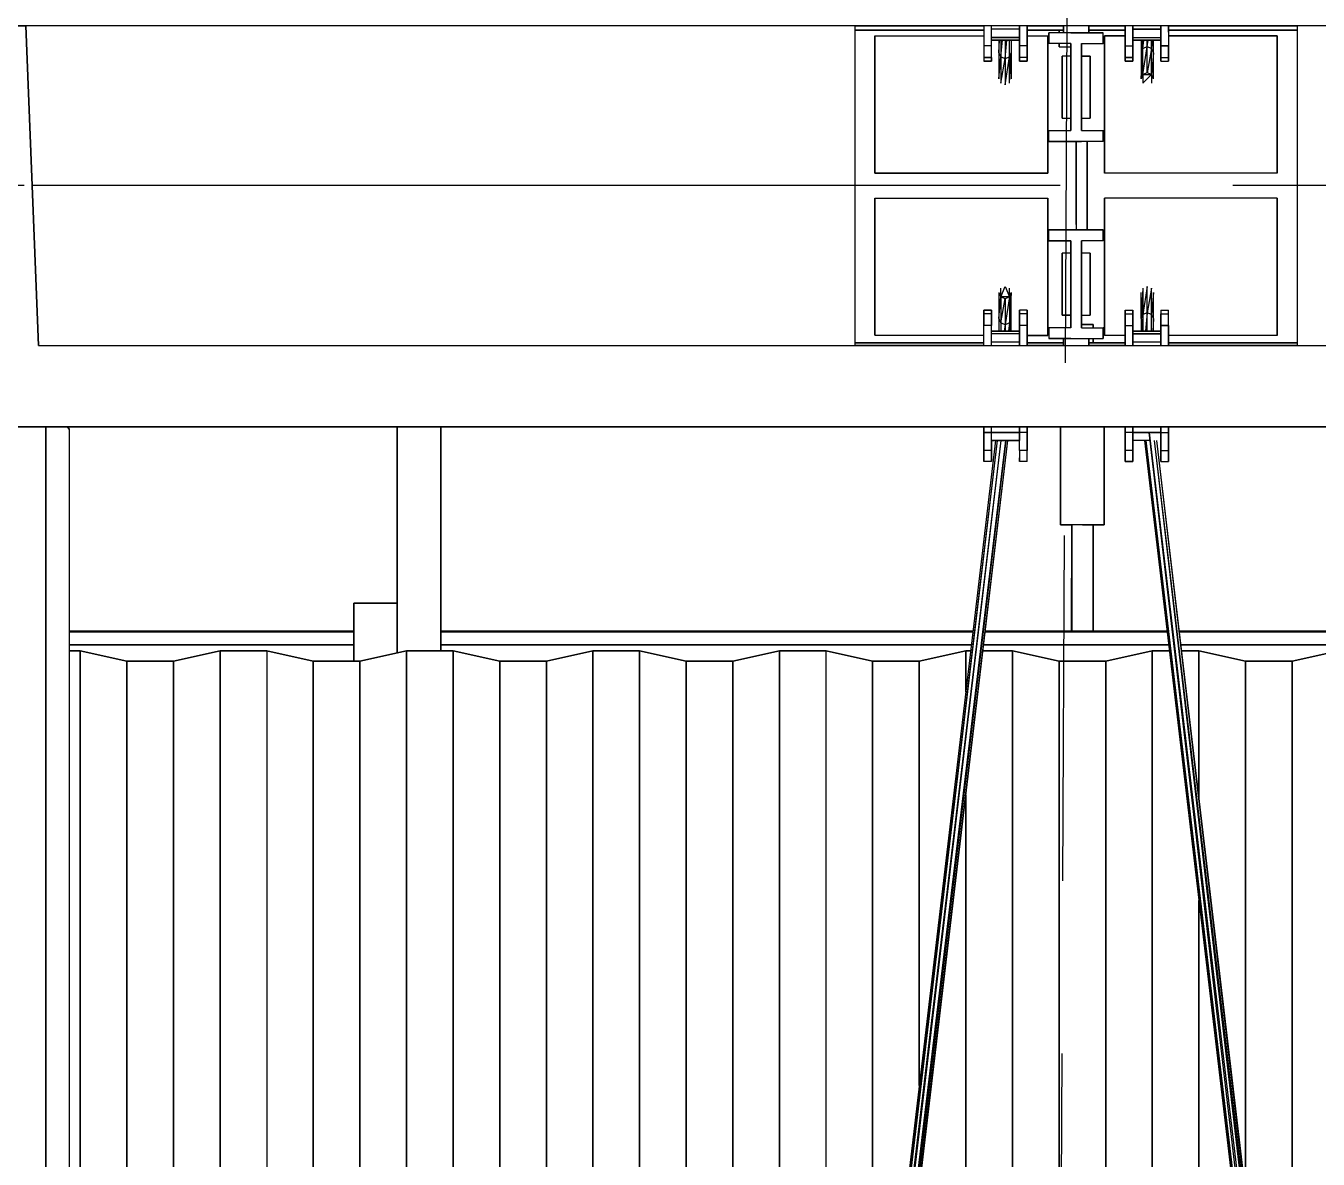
# Model space of a CAD drawing. Header units: millimetres. Extents: x -4997 to -4876, y -8737 to -8661.
# Drawn here: x -4950.069 to -4947.693, y -8702.814 to -8700.73 of the extents above; entities that cross this region are included whole.
import ezdxf

# ---------------------------------------------------------------- set-up
doc = ezdxf.new("R2010")
doc.units = ezdxf.units.MM
doc.header["$LTSCALE"] = 0.1
doc.linetypes.add('HIDDEN', pattern=[9.525, 6.35, -3.175])
for name, color, linetype in [('cobertura nova', 4, 'Continuous'), ('hachuras cobertura', 251, 'Continuous'), ('imagem', 7, 'Continuous'), ('layout cobertura', 251, 'Continuous')]:
    doc.layers.add(name, color=color, linetype=linetype)
picture_1 = doc.add_image_def('image1.jpg', size_in_pixel=(1920, 1080))

msp = doc.modelspace()

# ---------------------------------------------------------------- linework, layer by layer
at = {"layer": 'cobertura nova'}
for p, q in [((-4950.0692, -8700.7299), (-4950.1492, -8700.7299)), ((-4950.1492, -8700.7299), (-4950.0692, -8700.7299)), ((-4950.0462, -8701.3178), (-4950.0692, -8700.7299)), ((-4950.0692, -8700.7299), (-4950.0462, -8701.3178)), ((-4946.2292, -8700.73), (-4950.0692, -8700.7299)), ((-4948.5448, -8700.73), (-4948.3077, -8700.73)), ((-4948.3077, -8700.73), (-4948.5448, -8700.73)), ((-4948.5448, -8700.73), (-4948.5448, -8701.0239)), ((-4948.3077, -8700.73), (-4948.3077, -8700.7668)), ((-4948.2932, -8700.7359), (-4948.2932, -8700.73)), ((-4948.2932, -8700.7668), (-4948.2932, -8700.73)), ((-4948.2421, -8700.7359), (-4948.2932, -8700.7359)), ((-4948.2421, -8700.73), (-4948.2421, -8700.7668)), ((-4948.2421, -8700.7668), (-4948.2421, -8700.73)), ((-4948.2421, -8700.7359), (-4948.2421, -8700.7513)), ((-4948.2277, -8700.73), (-4948.2277, -8700.7416)), ((-4948.2277, -8700.73), (-4948.2277, -8700.7668)), ((-4948.2277, -8700.7668), (-4948.2277, -8700.73)), ((-4948.2277, -8700.73), (-4948.1612, -8700.73)), ((-4948.1892, -8700.73), (-4948.2277, -8700.73)), ((-4948.1892, -8700.73), (-4948.1612, -8700.73)), ((-4948.1612, -8700.73), (-4948.1892, -8700.73)), ((-4948.1612, -8700.7425), (-4948.1612, -8700.73)), ((-4948.1612, -8700.7425), (-4948.1612, -8700.73)), ((-4948.1612, -8700.73), (-4948.1612, -8700.7425)), ((-4948.1142, -8700.73), (-4948.0477, -8700.73)), ((-4948.1142, -8700.73), (-4948.1142, -8700.7425)), ((-4948.1142, -8700.7425), (-4948.1142, -8700.73)), ((-4948.0477, -8700.7668), (-4948.0477, -8700.73)), ((-4948.0477, -8700.73), (-4948.0477, -8700.7668)), ((-4948.0332, -8700.73), (-4948.0332, -8700.7668)), ((-4948.0332, -8700.7668), (-4948.0332, -8700.73)), ((-4948.0332, -8700.7359), (-4947.9821, -8700.7359)), ((-4947.9821, -8700.7359), (-4948.0332, -8700.7359)), ((-4947.9821, -8700.7668), (-4947.9821, -8700.73)), ((-4947.9821, -8700.73), (-4947.9821, -8700.7668)), ((-4947.9677, -8700.7416), (-4947.9677, -8700.73)), ((-4947.9677, -8700.73), (-4947.9677, -8700.7668)), ((-4947.9677, -8700.73), (-4947.9677, -8700.7416)), ((-4947.9677, -8700.73), (-4947.7305, -8700.73)), ((-4947.7305, -8701.0239), (-4947.7305, -8700.73)), ((-4948.5448, -8700.7381), (-4948.3077, -8700.7381)), ((-4948.3077, -8700.7381), (-4948.5448, -8700.7381)), ((-4948.5076, -8701.0011), (-4948.5076, -8700.7486)), ((-4948.5076, -8700.7486), (-4948.3077, -8700.7486)), ((-4948.5076, -8700.7486), (-4948.3077, -8700.7486)), ((-4948.5076, -8701.0011), (-4948.5076, -8700.7486)), ((-4948.5076, -8700.7486), (-4948.5076, -8701.0011)), ((-4948.2421, -8700.7513), (-4948.2932, -8700.7513)), ((-4948.2932, -8700.7513), (-4948.2421, -8700.7513)), ((-4948.2932, -8700.7562), (-4948.2421, -8700.7562)), ((-4948.2421, -8700.7562), (-4948.2932, -8700.7562)), ((-4948.2797, -8700.7562), (-4948.2797, -8700.7793)), ((-4948.2797, -8700.7793), (-4948.2785, -8700.7562)), ((-4948.2764, -8700.7562), (-4948.2764, -8700.7868)), ((-4948.2764, -8700.7868), (-4948.2729, -8700.7562)), ((-4948.2684, -8700.7562), (-4948.2684, -8700.7899)), ((-4948.2684, -8700.7899), (-4948.2649, -8700.7562)), ((-4948.2605, -8700.7868), (-4948.2605, -8700.7562)), ((-4948.2572, -8700.7562), (-4948.2572, -8700.7793)), ((-4948.2421, -8700.7513), (-4948.2421, -8700.7562)), ((-4948.2277, -8700.7381), (-4948.1612, -8700.7381)), ((-4948.1612, -8700.7381), (-4948.2277, -8700.7381)), ((-4948.2277, -8700.7486), (-4948.1896, -8700.7486)), ((-4948.2277, -8700.7486), (-4948.1896, -8700.7486)), ((-4948.1896, -8700.7486), (-4948.1896, -8701.0011)), ((-4948.1896, -8700.7486), (-4948.1896, -8701.0011)), ((-4948.1896, -8701.0011), (-4948.1896, -8700.7486)), ((-4948.1877, -8700.7425), (-4948.1877, -8700.7625)), ((-4948.1477, -8700.7425), (-4948.1877, -8700.7425)), ((-4948.1877, -8700.7625), (-4948.1877, -8700.7425)), ((-4948.1689, -8700.7381), (-4948.1689, -8700.7425)), ((-4948.1689, -8700.7425), (-4948.1689, -8700.7381)), ((-4948.1689, -8700.7381), (-4948.1689, -8700.7425)), ((-4948.1277, -8700.7425), (-4948.1477, -8700.7425)), ((-4948.1477, -8700.7425), (-4948.1277, -8700.7425)), ((-4948.1142, -8700.7425), (-4948.1477, -8700.7425)), ((-4948.1294, -8700.7425), (-4948.1294, -8700.7425)), ((-4948.1294, -8700.7425), (-4948.1294, -8700.7425)), ((-4948.0877, -8700.7425), (-4948.1277, -8700.7425)), ((-4948.0877, -8700.7425), (-4948.1277, -8700.7425)), ((-4948.1277, -8700.7425), (-4948.0877, -8700.7425)), ((-4948.1142, -8700.7381), (-4948.0477, -8700.7381)), ((-4948.0477, -8700.7381), (-4948.1142, -8700.7381)), ((-4948.1142, -8700.7425), (-4948.0877, -8700.7425)), ((-4948.0877, -8700.7625), (-4948.0877, -8700.7425)), ((-4948.0877, -8700.7625), (-4948.0877, -8700.7425)), ((-4948.0858, -8700.7486), (-4948.0477, -8700.7486)), ((-4948.0477, -8700.7486), (-4948.0858, -8700.7486)), ((-4948.0858, -8701.0011), (-4948.0858, -8700.7486)), ((-4948.0858, -8701.0011), (-4948.0858, -8700.7486)), ((-4948.0858, -8700.7486), (-4948.0858, -8701.0011)), ((-4948.0332, -8700.7513), (-4947.9821, -8700.7513)), ((-4948.0332, -8700.7562), (-4948.0332, -8700.7513)), ((-4948.0332, -8700.7562), (-4948.0332, -8700.7749)), ((-4947.9821, -8700.7562), (-4948.0332, -8700.7562)), ((-4948.0332, -8700.7562), (-4947.9821, -8700.7562)), ((-4948.0182, -8700.7562), (-4948.0182, -8700.7793)), ((-4948.0172, -8700.7562), (-4948.0182, -8700.7793)), ((-4948.0149, -8700.7719), (-4948.0133, -8700.7562)), ((-4948.0149, -8700.7719), (-4948.0149, -8700.7562)), ((-4948.0069, -8700.7688), (-4948.0055, -8700.7562)), ((-4948.0069, -8700.7688), (-4948.0069, -8700.7562)), ((-4947.999, -8700.7719), (-4947.999, -8700.7562)), ((-4947.9982, -8700.7562), (-4947.999, -8700.7719)), ((-4947.9957, -8700.7793), (-4947.9957, -8700.7562)), ((-4947.9677, -8700.7381), (-4947.7305, -8700.7381)), ((-4947.7305, -8700.7381), (-4947.9677, -8700.7381)), ((-4947.9677, -8700.7416), (-4947.9677, -8700.7749)), ((-4947.9677, -8700.7486), (-4947.7678, -8700.7486)), ((-4947.7678, -8700.7486), (-4947.9677, -8700.7486)), ((-4947.7678, -8700.7486), (-4947.7678, -8701.0011)), ((-4947.7678, -8701.0011), (-4947.7678, -8700.7486)), ((-4947.7678, -8700.7486), (-4947.7678, -8701.0011)), ((-4948.3077, -8700.7668), (-4948.3077, -8700.7882)), ((-4948.2932, -8700.7668), (-4948.3077, -8700.7668)), ((-4948.2932, -8700.7882), (-4948.2932, -8700.7668)), ((-4948.2797, -8700.7793), (-4948.2764, -8700.7868)), ((-4948.2797, -8700.7793), (-4948.2796, -8700.8275)), ((-4948.2605, -8700.7868), (-4948.2572, -8700.7793)), ((-4948.2604, -8700.8352), (-4948.2572, -8700.7793)), ((-4948.2572, -8700.7793), (-4948.2572, -8700.8275)), ((-4948.2421, -8700.7668), (-4948.2421, -8700.7882)), ((-4948.2277, -8700.7668), (-4948.2421, -8700.7668)), ((-4948.2421, -8700.7882), (-4948.2421, -8700.7668)), ((-4948.2277, -8700.7668), (-4948.2277, -8700.7882)), ((-4948.2277, -8700.7882), (-4948.2277, -8700.7668)), ((-4948.1896, -8700.762), (-4948.1877, -8700.762)), ((-4948.1896, -8700.762), (-4948.1877, -8700.762)), ((-4948.1477, -8700.7625), (-4948.1877, -8700.7625)), ((-4948.1689, -8700.7625), (-4948.1689, -8700.7683)), ((-4948.1689, -8700.7683), (-4948.1689, -8700.7625)), ((-4948.1689, -8700.7625), (-4948.1689, -8700.7683)), ((-4948.1689, -8700.7683), (-4948.1477, -8700.7683)), ((-4948.1689, -8700.7683), (-4948.1477, -8700.7683)), ((-4948.1477, -8700.9225), (-4948.1477, -8700.7625)), ((-4948.1477, -8700.7625), (-4948.1477, -8700.9225)), ((-4948.1277, -8700.7625), (-4948.0877, -8700.7625)), ((-4948.1277, -8700.7625), (-4948.0877, -8700.7625)), ((-4948.1277, -8700.7625), (-4948.1277, -8700.9225)), ((-4948.1277, -8700.9225), (-4948.1277, -8700.7625)), ((-4948.0877, -8700.762), (-4948.0858, -8700.762)), ((-4948.0877, -8700.762), (-4948.0858, -8700.762)), ((-4948.0477, -8700.7668), (-4948.0332, -8700.7668)), ((-4948.0477, -8700.7882), (-4948.0477, -8700.7668)), ((-4948.0477, -8700.7668), (-4948.0477, -8700.7882)), ((-4948.0332, -8700.7668), (-4948.0332, -8700.7882)), ((-4948.0332, -8700.7882), (-4948.0332, -8700.7668)), ((-4948.0332, -8700.7749), (-4948.0332, -8700.795)), ((-4948.0149, -8700.7719), (-4948.0182, -8700.7793)), ((-4948.0182, -8700.8275), (-4948.0149, -8700.7719)), ((-4948.0182, -8700.7793), (-4948.0182, -8700.8275)), ((-4948.0149, -8700.8197), (-4948.0069, -8700.7688)), ((-4948.0069, -8700.7688), (-4948.0149, -8700.7719)), ((-4948.0149, -8700.8197), (-4948.0149, -8700.7719)), ((-4947.999, -8700.7719), (-4948.0069, -8700.7688)), ((-4948.0069, -8700.8165), (-4948.0069, -8700.7688)), ((-4947.999, -8700.7719), (-4948.0069, -8700.8165)), ((-4947.9957, -8700.7793), (-4947.999, -8700.7719)), ((-4947.999, -8700.8197), (-4947.999, -8700.7719)), ((-4947.9957, -8700.7793), (-4947.999, -8700.8197)), ((-4947.9957, -8700.8275), (-4947.9957, -8700.7793)), ((-4947.9821, -8700.7668), (-4947.9821, -8700.7668)), ((-4947.9821, -8700.7668), (-4947.9677, -8700.7668)), ((-4947.9821, -8700.7882), (-4947.9821, -8700.7668)), ((-4947.9677, -8700.7668), (-4947.9821, -8700.7668)), ((-4947.9821, -8700.7668), (-4947.9821, -8700.7882)), ((-4947.9821, -8700.7668), (-4947.9821, -8700.7668)), ((-4947.9677, -8700.7668), (-4947.9677, -8700.7882)), ((-4947.9677, -8700.7882), (-4947.9677, -8700.7668)), ((-4947.9677, -8700.7749), (-4947.9677, -8700.795)), ((-4948.3077, -8700.7882), (-4948.3077, -8700.795)), ((-4948.2932, -8700.7882), (-4948.3077, -8700.7882)), ((-4948.3077, -8700.7882), (-4948.2932, -8700.7882)), ((-4948.2932, -8700.795), (-4948.3077, -8700.795)), ((-4948.3077, -8700.795), (-4948.2932, -8700.795)), ((-4948.2932, -8700.795), (-4948.2932, -8700.7882)), ((-4948.2932, -8700.7882), (-4948.2932, -8700.7882)), ((-4948.2932, -8700.7882), (-4948.2932, -8700.795)), ((-4948.2932, -8700.7882), (-4948.2932, -8700.7882)), ((-4948.2796, -8700.8275), (-4948.2764, -8700.7868)), ((-4948.2764, -8700.7868), (-4948.2684, -8700.7899)), ((-4948.2764, -8700.7868), (-4948.2764, -8700.8352)), ((-4948.2764, -8700.8352), (-4948.2684, -8700.7899)), ((-4948.2684, -8700.7899), (-4948.2605, -8700.7868)), ((-4948.2684, -8700.8385), (-4948.2605, -8700.7868)), ((-4948.2684, -8700.7899), (-4948.2684, -8700.8385)), ((-4948.2604, -8700.8352), (-4948.2605, -8700.7868)), ((-4948.2421, -8700.7882), (-4948.2421, -8700.795)), ((-4948.2277, -8700.7882), (-4948.2421, -8700.7882)), ((-4948.2421, -8700.795), (-4948.2421, -8700.7882)), ((-4948.2277, -8700.795), (-4948.2421, -8700.795)), ((-4948.2421, -8700.795), (-4948.2421, -8700.795)), ((-4948.2421, -8700.795), (-4948.2277, -8700.795)), ((-4948.2277, -8700.7882), (-4948.2277, -8700.795)), ((-4948.2277, -8700.795), (-4948.2277, -8700.7882)), ((-4948.2277, -8700.795), (-4948.2277, -8700.795)), ((-4948.1477, -8700.7856), (-4948.1635, -8700.7856)), ((-4948.1635, -8700.8995), (-4948.1635, -8700.7856)), ((-4948.1635, -8700.8995), (-4948.1635, -8700.7856)), ((-4948.1635, -8700.7856), (-4948.1635, -8700.8995)), ((-4948.1277, -8700.7856), (-4948.1118, -8700.7856)), ((-4948.1118, -8700.7856), (-4948.1277, -8700.7856)), ((-4948.1277, -8700.7856), (-4948.1118, -8700.7856)), ((-4948.1118, -8700.7856), (-4948.1277, -8700.7856)), ((-4948.1118, -8700.7856), (-4948.1118, -8700.8995)), ((-4948.1118, -8700.7856), (-4948.1118, -8700.8995)), ((-4948.1118, -8700.8995), (-4948.1118, -8700.7856)), ((-4948.0332, -8700.7882), (-4948.0477, -8700.7882)), ((-4948.0477, -8700.7882), (-4948.0477, -8700.795)), ((-4948.0477, -8700.7882), (-4948.0332, -8700.7882)), ((-4948.0477, -8700.795), (-4948.0477, -8700.7882)), ((-4948.0477, -8700.795), (-4948.0332, -8700.795)), ((-4948.0477, -8700.795), (-4948.0477, -8700.795)), ((-4948.0332, -8700.795), (-4948.0477, -8700.795)), ((-4948.0332, -8700.795), (-4948.0332, -8700.7882)), ((-4948.0332, -8700.7882), (-4948.0332, -8700.795)), ((-4947.9821, -8700.7882), (-4947.9677, -8700.7882)), ((-4947.9821, -8700.795), (-4947.9821, -8700.7882)), ((-4947.9821, -8700.7882), (-4947.9821, -8700.795)), ((-4947.9821, -8700.795), (-4947.9677, -8700.795)), ((-4947.9677, -8700.7882), (-4947.9677, -8700.795)), ((-4947.9677, -8700.795), (-4947.9677, -8700.7882)), ((-4948.0149, -8700.8197), (-4948.0182, -8700.8275)), ((-4948.0069, -8700.8165), (-4948.0149, -8700.8197)), ((-4948.0149, -8700.8197), (-4947.999, -8700.8197)), ((-4948.0149, -8700.8197), (-4948.0149, -8700.8352)), ((-4948.0149, -8700.8352), (-4947.999, -8700.8197)), ((-4947.999, -8700.8197), (-4948.0069, -8700.8165)), ((-4947.9957, -8700.8275), (-4947.999, -8700.8197)), ((-4947.999, -8700.8197), (-4947.999, -8700.8352)), ((-4948.1635, -8700.8995), (-4948.1477, -8700.8995)), ((-4948.1277, -8700.8995), (-4948.1118, -8700.8995)), ((-4948.1877, -8700.923), (-4948.1896, -8700.923)), ((-4948.1896, -8700.923), (-4948.1877, -8700.923)), ((-4948.1877, -8700.9425), (-4948.1877, -8700.9225)), ((-4948.1877, -8700.9225), (-4948.1477, -8700.9225)), ((-4948.1277, -8700.9225), (-4948.0877, -8700.9225)), ((-4948.0877, -8700.9425), (-4948.0877, -8700.9225)), ((-4948.0877, -8700.9225), (-4948.0877, -8700.9425)), ((-4948.0858, -8700.923), (-4948.0877, -8700.923)), ((-4948.0877, -8700.923), (-4948.0858, -8700.923)), ((-4948.1877, -8700.9425), (-4948.1477, -8700.9425)), ((-4948.1477, -8700.9425), (-4948.1877, -8700.9425)), ((-4948.1477, -8700.9425), (-4948.1877, -8700.9425)), ((-4948.1877, -8700.9425), (-4948.1477, -8700.9425)), ((-4948.1277, -8700.9425), (-4948.1477, -8700.9425)), ((-4948.1377, -8700.9425), (-4948.1477, -8700.9425)), ((-4948.1477, -8700.9425), (-4948.1277, -8700.9425)), ((-4948.1377, -8700.9425), (-4948.1377, -8700.9525)), ((-4948.1377, -8700.9425), (-4948.1377, -8700.9525)), ((-4948.1377, -8700.9525), (-4948.1377, -8700.9425)), ((-4948.1377, -8700.9425), (-4948.1377, -8701.0952)), ((-4948.1377, -8700.9525), (-4948.1377, -8700.9425)), ((-4948.1377, -8700.9425), (-4948.1377, -8701.0952)), ((-4948.1377, -8700.9525), (-4948.1377, -8700.9425)), ((-4948.1377, -8700.9425), (-4948.1377, -8701.0952)), ((-4948.1377, -8700.9525), (-4948.1377, -8700.9425)), ((-4948.1377, -8700.9425), (-4948.1377, -8700.9525)), ((-4948.1377, -8700.9525), (-4948.1377, -8700.9425)), ((-4948.1377, -8700.9425), (-4948.1377, -8700.9525)), ((-4948.1377, -8700.9525), (-4948.1377, -8700.9425)), ((-4948.1377, -8700.9425), (-4948.1377, -8700.9525)), ((-4948.1377, -8700.9525), (-4948.1377, -8700.9425)), ((-4948.1377, -8700.9425), (-4948.1377, -8700.9525)), ((-4948.1377, -8700.9525), (-4948.1377, -8700.9425)), ((-4948.1377, -8700.9425), (-4948.1377, -8700.9525)), ((-4948.1377, -8700.9525), (-4948.1377, -8700.9425)), ((-4948.1377, -8700.9425), (-4948.1377, -8700.9525)), ((-4948.1377, -8700.9525), (-4948.1377, -8700.9425)), ((-4948.1377, -8700.9425), (-4948.1377, -8700.9525)), ((-4948.1377, -8700.9525), (-4948.1377, -8700.9425)), ((-4948.1377, -8700.9425), (-4948.1377, -8700.9525)), ((-4948.0877, -8700.9425), (-4948.1277, -8700.9425)), ((-4948.1177, -8700.9425), (-4948.1177, -8700.9525)), ((-4948.1177, -8700.9525), (-4948.1177, -8700.9425)), ((-4948.1377, -8701.0952), (-4948.1377, -8700.9525)), ((-4948.1177, -8700.9525), (-4948.1177, -8701.0952)), ((-4948.1177, -8701.0952), (-4948.1177, -8700.9525)), ((-4948.1896, -8701.0011), (-4948.5076, -8701.0011)), ((-4948.5076, -8701.0011), (-4948.1896, -8701.0011)), ((-4947.7678, -8701.0011), (-4948.0858, -8701.0011)), ((-4947.7678, -8701.0011), (-4948.0858, -8701.0011)), ((-4948.5448, -8701.0239), (-4950.0577, -8701.0239)), ((-4948.5448, -8701.0239), (-4948.5448, -8701.3178)), ((-4946.2177, -8701.0239), (-4947.7305, -8701.0239)), ((-4947.7305, -8701.3178), (-4947.7305, -8701.0239)), ((-4948.5076, -8701.2991), (-4948.5076, -8701.0467)), ((-4948.5076, -8701.0467), (-4948.5076, -8701.2991)), ((-4948.5076, -8701.2991), (-4948.5076, -8701.0467)), ((-4948.5076, -8701.0467), (-4948.1896, -8701.0467)), ((-4948.5076, -8701.0467), (-4948.1896, -8701.0467)), ((-4948.1896, -8701.0467), (-4948.1896, -8701.2992)), ((-4948.1896, -8701.0467), (-4948.1896, -8701.2992)), ((-4948.1896, -8701.2992), (-4948.1896, -8701.0467)), ((-4948.1896, -8701.2992), (-4948.1896, -8701.0467)), ((-4947.7678, -8701.0467), (-4948.0858, -8701.0467)), ((-4948.0858, -8701.2992), (-4948.0858, -8701.0467)), ((-4948.0858, -8701.2992), (-4948.0858, -8701.0467)), ((-4948.0858, -8701.0467), (-4948.0858, -8701.2992)), ((-4947.7678, -8701.0467), (-4947.7678, -8701.2992)), ((-4947.7678, -8701.0467), (-4947.7678, -8701.2992)), ((-4947.7678, -8701.2992), (-4947.7678, -8701.0467)), ((-4947.7678, -8701.2992), (-4947.7678, -8701.0467)), ((-4948.1477, -8701.1052), (-4948.1877, -8701.1052)), ((-4948.1877, -8701.1252), (-4948.1877, -8701.1052)), ((-4948.1877, -8701.1052), (-4948.1477, -8701.1052)), ((-4948.1377, -8701.1052), (-4948.1477, -8701.1052)), ((-4948.1477, -8701.1052), (-4948.1277, -8701.1052)), ((-4948.1277, -8701.1052), (-4948.1477, -8701.1052)), ((-4948.1377, -8701.0952), (-4948.1377, -8701.1052)), ((-4948.1277, -8701.1052), (-4948.0877, -8701.1052)), ((-4948.0877, -8701.1052), (-4948.1277, -8701.1052)), ((-4948.1177, -8701.0952), (-4948.1177, -8701.1052)), ((-4948.1177, -8701.0952), (-4948.1177, -8701.1052)), ((-4948.1177, -8701.1052), (-4948.1177, -8701.0952)), ((-4948.1177, -8701.0952), (-4948.1177, -8701.1052)), ((-4948.1177, -8701.1052), (-4948.1177, -8701.0952)), ((-4948.1177, -8701.0952), (-4948.1177, -8701.1052)), ((-4948.1177, -8701.1052), (-4948.1177, -8701.0952)), ((-4948.1177, -8701.0952), (-4948.1177, -8701.1052)), ((-4948.1177, -8701.1052), (-4948.1177, -8701.0952)), ((-4948.1177, -8701.0952), (-4948.1177, -8701.1052)), ((-4948.1177, -8701.1052), (-4948.1177, -8701.0952)), ((-4948.1177, -8701.0952), (-4948.1177, -8701.1052)), ((-4948.1177, -8701.1052), (-4948.1177, -8701.0952)), ((-4948.1177, -8701.0952), (-4948.1177, -8701.1052)), ((-4948.1177, -8701.1052), (-4948.1177, -8701.0952)), ((-4948.1177, -8701.0952), (-4948.1177, -8701.1052)), ((-4948.1177, -8701.1052), (-4948.1177, -8701.0952)), ((-4948.1177, -8701.0952), (-4948.1177, -8701.1052)), ((-4948.1177, -8701.1052), (-4948.1177, -8701.0952)), ((-4948.1177, -8701.0952), (-4948.1177, -8701.1052)), ((-4948.1177, -8701.1052), (-4948.1177, -8701.0952)), ((-4948.1177, -8701.0952), (-4948.1177, -8701.1052)), ((-4948.1177, -8701.1052), (-4948.1177, -8701.0952)), ((-4948.1177, -8701.0952), (-4948.1177, -8701.1052)), ((-4948.1177, -8701.1052), (-4948.1177, -8701.0952)), ((-4948.0877, -8701.1252), (-4948.0877, -8701.1052)), ((-4948.0877, -8701.1052), (-4948.0877, -8701.1252)), ((-4948.1877, -8701.1247), (-4948.1896, -8701.1247)), ((-4948.1877, -8701.1252), (-4948.1477, -8701.1252)), ((-4948.1477, -8701.1252), (-4948.1877, -8701.1252)), ((-4948.1477, -8701.2852), (-4948.1477, -8701.1252)), ((-4948.1477, -8701.1252), (-4948.1477, -8701.2852)), ((-4948.0877, -8701.1252), (-4948.1277, -8701.1252)), ((-4948.1277, -8701.1252), (-4948.1277, -8701.2852)), ((-4948.1277, -8701.2852), (-4948.1277, -8701.1252)), ((-4948.0858, -8701.1247), (-4948.0877, -8701.1247)), ((-4948.1635, -8701.2622), (-4948.1635, -8701.1483)), ((-4948.1477, -8701.1483), (-4948.1635, -8701.1483)), ((-4948.1635, -8701.2622), (-4948.1635, -8701.1483)), ((-4948.1635, -8701.1483), (-4948.1635, -8701.2622)), ((-4948.1118, -8701.1483), (-4948.1277, -8701.1483)), ((-4948.1118, -8701.1483), (-4948.1118, -8701.2622)), ((-4948.1118, -8701.1483), (-4948.1118, -8701.2622)), ((-4948.1118, -8701.2622), (-4948.1118, -8701.1483)), ((-4948.2764, -8701.2281), (-4948.2684, -8701.2093)), ((-4948.2684, -8701.2093), (-4948.2605, -8701.2281)), ((-4948.0069, -8701.2093), (-4948.0149, -8701.261)), ((-4948.0069, -8701.2579), (-4948.0069, -8701.2093)), ((-4948.2796, -8701.2203), (-4948.2797, -8701.2685)), ((-4948.2797, -8701.2685), (-4948.2764, -8701.2281)), ((-4948.2796, -8701.2203), (-4948.2764, -8701.2281)), ((-4948.2764, -8701.2281), (-4948.2764, -8701.2125)), ((-4948.2764, -8701.2281), (-4948.2764, -8701.2759)), ((-4948.2764, -8701.2281), (-4948.2684, -8701.2313)), ((-4948.2605, -8701.2281), (-4948.2764, -8701.2281)), ((-4948.2764, -8701.2759), (-4948.2684, -8701.2313)), ((-4948.2684, -8701.2313), (-4948.2605, -8701.2281)), ((-4948.2605, -8701.2281), (-4948.2684, -8701.279)), ((-4948.2684, -8701.2313), (-4948.2684, -8701.279)), ((-4948.2605, -8701.2281), (-4948.2605, -8701.2125)), ((-4948.2605, -8701.2281), (-4948.2572, -8701.2203)), ((-4948.2572, -8701.2203), (-4948.2605, -8701.2759)), ((-4948.2605, -8701.2281), (-4948.2605, -8701.2759)), ((-4948.2572, -8701.2685), (-4948.2572, -8701.2203)), ((-4948.0149, -8701.2125), (-4948.0182, -8701.2685)), ((-4948.0182, -8701.2685), (-4948.0182, -8701.2203)), ((-4948.0149, -8701.2125), (-4948.0149, -8701.261)), ((-4947.999, -8701.2125), (-4948.0069, -8701.2579)), ((-4947.999, -8701.261), (-4947.999, -8701.2125)), ((-4947.9957, -8701.2203), (-4947.999, -8701.261)), ((-4947.9957, -8701.2685), (-4947.9957, -8701.2203)), ((-4948.3077, -8701.2596), (-4948.3077, -8701.2528)), ((-4948.3077, -8701.2528), (-4948.2932, -8701.2528)), ((-4948.3077, -8701.2729), (-4948.3077, -8701.2528)), ((-4948.3077, -8701.2528), (-4948.3077, -8701.2596)), ((-4948.2932, -8701.2528), (-4948.3077, -8701.2528)), ((-4948.2932, -8701.2596), (-4948.3077, -8701.2596)), ((-4948.3077, -8701.281), (-4948.3077, -8701.2596)), ((-4948.3077, -8701.2596), (-4948.3077, -8701.281)), ((-4948.2932, -8701.2528), (-4948.2932, -8701.2596)), ((-4948.2932, -8701.2596), (-4948.2932, -8701.2528)), ((-4948.2932, -8701.2596), (-4948.2932, -8701.281)), ((-4948.2932, -8701.281), (-4948.2932, -8701.2596)), ((-4948.2932, -8701.2729), (-4948.2932, -8701.2596)), ((-4948.2277, -8701.2528), (-4948.2421, -8701.2528)), ((-4948.2421, -8701.2596), (-4948.2421, -8701.2528)), ((-4948.2421, -8701.2729), (-4948.2421, -8701.2528)), ((-4948.2421, -8701.2528), (-4948.2421, -8701.2596)), ((-4948.2277, -8701.2596), (-4948.2421, -8701.2596)), ((-4948.2421, -8701.281), (-4948.2421, -8701.2596)), ((-4948.2421, -8701.2596), (-4948.2421, -8701.281)), ((-4948.2277, -8701.2729), (-4948.2277, -8701.2528)), ((-4948.2277, -8701.2528), (-4948.2277, -8701.2596)), ((-4948.2277, -8701.2596), (-4948.2277, -8701.2528)), ((-4948.2277, -8701.2596), (-4948.2277, -8701.281)), ((-4948.2277, -8701.281), (-4948.2277, -8701.2596)), ((-4948.0477, -8701.2528), (-4948.0332, -8701.2528)), ((-4948.0477, -8701.2596), (-4948.0477, -8701.2528)), ((-4948.0477, -8701.2729), (-4948.0477, -8701.2528)), ((-4948.0477, -8701.2528), (-4948.0477, -8701.2596)), ((-4948.0477, -8701.2596), (-4948.0332, -8701.2596)), ((-4948.0477, -8701.281), (-4948.0477, -8701.2596)), ((-4948.0477, -8701.2596), (-4948.0477, -8701.281)), ((-4948.0332, -8701.2596), (-4948.0332, -8701.2528)), ((-4948.0332, -8701.2528), (-4948.0332, -8701.2596)), ((-4948.0332, -8701.281), (-4948.0332, -8701.2596)), ((-4948.0332, -8701.2596), (-4948.0332, -8701.281)), ((-4948.0332, -8701.2729), (-4948.0332, -8701.2596)), ((-4948.0069, -8701.2579), (-4948.0149, -8701.261)), ((-4948.0069, -8701.2579), (-4948.0104, -8701.2916)), ((-4947.999, -8701.261), (-4948.0069, -8701.2579)), ((-4948.0069, -8701.2916), (-4948.0069, -8701.2579)), ((-4947.9821, -8701.2528), (-4947.9677, -8701.2528)), ((-4947.9821, -8701.2528), (-4947.9821, -8701.2596)), ((-4947.9821, -8701.2596), (-4947.9677, -8701.2596)), ((-4947.9821, -8701.281), (-4947.9821, -8701.2596)), ((-4947.9821, -8701.2596), (-4947.9821, -8701.281)), ((-4947.9677, -8701.2596), (-4947.9677, -8701.2528)), ((-4947.9677, -8701.281), (-4947.9677, -8701.2596)), ((-4948.3077, -8701.3062), (-4948.3077, -8701.2729)), ((-4948.2932, -8701.281), (-4948.3077, -8701.281)), ((-4948.3077, -8701.3178), (-4948.3077, -8701.281)), ((-4948.2932, -8701.2729), (-4948.2932, -8701.2729)), ((-4948.2932, -8701.2915), (-4948.2932, -8701.2729)), ((-4948.2932, -8701.2729), (-4948.2932, -8701.2729)), ((-4948.2932, -8701.3178), (-4948.2932, -8701.281)), ((-4948.2797, -8701.2685), (-4948.2764, -8701.2759)), ((-4948.2797, -8701.2685), (-4948.2797, -8701.2915)), ((-4948.2764, -8701.2759), (-4948.2764, -8701.2915)), ((-4948.2764, -8701.2759), (-4948.2684, -8701.279)), ((-4948.2684, -8701.279), (-4948.2698, -8701.2915)), ((-4948.2684, -8701.279), (-4948.2605, -8701.2759)), ((-4948.2684, -8701.279), (-4948.2684, -8701.2915)), ((-4948.2605, -8701.2759), (-4948.2621, -8701.2915)), ((-4948.2605, -8701.2759), (-4948.2572, -8701.2685)), ((-4948.2605, -8701.2759), (-4948.2605, -8701.2915)), ((-4948.2581, -8701.2915), (-4948.2572, -8701.2685)), ((-4948.2572, -8701.2915), (-4948.2572, -8701.2685)), ((-4948.2421, -8701.2915), (-4948.2421, -8701.2729)), ((-4948.2277, -8701.281), (-4948.2421, -8701.281)), ((-4948.2421, -8701.3178), (-4948.2421, -8701.281)), ((-4948.2421, -8701.281), (-4948.2421, -8701.3178)), ((-4948.2277, -8701.281), (-4948.2277, -8701.3178)), ((-4948.2277, -8701.3178), (-4948.2277, -8701.281)), ((-4948.1477, -8701.2622), (-4948.1635, -8701.2622)), ((-4948.1635, -8701.2622), (-4948.1477, -8701.2622)), ((-4948.1477, -8701.2622), (-4948.1635, -8701.2622)), ((-4948.1635, -8701.2622), (-4948.1477, -8701.2622)), ((-4948.1277, -8701.2622), (-4948.1118, -8701.2622)), ((-4948.1064, -8701.2795), (-4948.1277, -8701.2795)), ((-4948.1277, -8701.2795), (-4948.1064, -8701.2795)), ((-4948.1064, -8701.2852), (-4948.1064, -8701.2795)), ((-4948.1064, -8701.2795), (-4948.1064, -8701.2852)), ((-4948.0477, -8701.3062), (-4948.0477, -8701.2729)), ((-4948.0477, -8701.281), (-4948.0332, -8701.281)), ((-4948.0477, -8701.3178), (-4948.0477, -8701.281)), ((-4948.0477, -8701.281), (-4948.0477, -8701.3178)), ((-4948.0332, -8701.2729), (-4948.0332, -8701.2729)), ((-4948.0332, -8701.2916), (-4948.0332, -8701.2729)), ((-4948.0332, -8701.3178), (-4948.0332, -8701.281)), ((-4948.0332, -8701.281), (-4948.0332, -8701.3178)), ((-4948.0149, -8701.261), (-4948.0182, -8701.2685)), ((-4948.0182, -8701.2685), (-4948.0182, -8701.2916)), ((-4948.0149, -8701.261), (-4948.0161, -8701.2916)), ((-4948.0149, -8701.261), (-4948.0149, -8701.2916)), ((-4947.9957, -8701.2685), (-4947.999, -8701.261)), ((-4947.999, -8701.2916), (-4947.999, -8701.261)), ((-4947.9957, -8701.2685), (-4947.9968, -8701.2916)), ((-4947.9957, -8701.2916), (-4947.9957, -8701.2685)), ((-4947.9677, -8701.281), (-4947.9821, -8701.281)), ((-4947.9821, -8701.281), (-4947.9821, -8701.3178)), ((-4947.9821, -8701.281), (-4947.9677, -8701.281)), ((-4947.9821, -8701.3178), (-4947.9821, -8701.281)), ((-4947.9677, -8701.3178), (-4947.9677, -8701.281)), ((-4947.9677, -8701.281), (-4947.9677, -8701.3178)), ((-4948.3077, -8701.2992), (-4948.5076, -8701.2991)), ((-4948.5076, -8701.2991), (-4948.3077, -8701.2992)), ((-4948.3077, -8701.3178), (-4948.3077, -8701.3062)), ((-4948.2932, -8701.2915), (-4948.2421, -8701.2915)), ((-4948.2421, -8701.2915), (-4948.2932, -8701.2915)), ((-4948.2421, -8701.2964), (-4948.2932, -8701.2964)), ((-4948.2421, -8701.2915), (-4948.2421, -8701.2964)), ((-4948.2421, -8701.2964), (-4948.2421, -8701.3119)), ((-4948.1896, -8701.2992), (-4948.2277, -8701.2992)), ((-4948.2277, -8701.2992), (-4948.1896, -8701.2992)), ((-4948.1877, -8701.2857), (-4948.1896, -8701.2857)), ((-4948.1877, -8701.2857), (-4948.1896, -8701.2857)), ((-4948.1477, -8701.2852), (-4948.1877, -8701.2852)), ((-4948.1877, -8701.2852), (-4948.1877, -8701.3052)), ((-4948.1477, -8701.2852), (-4948.1877, -8701.2852)), ((-4948.1477, -8701.3052), (-4948.1877, -8701.3052)), ((-4948.1877, -8701.3052), (-4948.1477, -8701.3052)), ((-4948.1477, -8701.3052), (-4948.1877, -8701.3052)), ((-4948.1612, -8701.3178), (-4948.1612, -8701.3052)), ((-4948.1612, -8701.3052), (-4948.1142, -8701.3052)), ((-4948.1612, -8701.3052), (-4948.1612, -8701.3178)), ((-4948.1477, -8701.3052), (-4948.1277, -8701.3052)), ((-4948.1459, -8701.3052), (-4948.1459, -8701.3052)), ((-4948.1459, -8701.3052), (-4948.1459, -8701.3052)), ((-4948.1277, -8701.2852), (-4948.0877, -8701.2852)), ((-4948.1277, -8701.3052), (-4948.0877, -8701.3052)), ((-4948.1142, -8701.3052), (-4948.1142, -8701.3178)), ((-4948.1142, -8701.3052), (-4948.1142, -8701.3178)), ((-4948.1142, -8701.3178), (-4948.1142, -8701.3052)), ((-4948.1064, -8701.3127), (-4948.1064, -8701.3052)), ((-4948.1064, -8701.3052), (-4948.1064, -8701.3127)), ((-4948.0877, -8701.3052), (-4948.0877, -8701.2852)), ((-4948.0877, -8701.2852), (-4948.0877, -8701.3052)), ((-4948.0858, -8701.2857), (-4948.0877, -8701.2857)), ((-4948.0858, -8701.2857), (-4948.0877, -8701.2857)), ((-4948.0477, -8701.2992), (-4948.0858, -8701.2992)), ((-4948.0477, -8701.2992), (-4948.0858, -8701.2992)), ((-4948.0332, -8701.2916), (-4947.9821, -8701.2916)), ((-4948.0332, -8701.2964), (-4948.0332, -8701.2916)), ((-4947.9821, -8701.2916), (-4948.0332, -8701.2916)), ((-4948.0332, -8701.2916), (-4948.0332, -8701.2916)), ((-4948.0332, -8701.2964), (-4947.9821, -8701.2964)), ((-4948.0332, -8701.3119), (-4948.0332, -8701.2964)), ((-4947.9821, -8701.2964), (-4948.0332, -8701.2964)), ((-4947.7678, -8701.2992), (-4947.9677, -8701.2992)), ((-4947.7678, -8701.2992), (-4947.9677, -8701.2992)), ((-4950.0462, -8701.3178), (-4946.2062, -8701.3178)), ((-4948.5448, -8701.3127), (-4948.3077, -8701.3127)), ((-4948.3077, -8701.3127), (-4948.5448, -8701.3127)), ((-4948.5448, -8701.3178), (-4948.3077, -8701.3178)), ((-4948.3077, -8701.3178), (-4948.5448, -8701.3178)), ((-4948.3077, -8701.3178), (-4948.5448, -8701.3178)), ((-4948.5448, -8701.3178), (-4948.3077, -8701.3178)), ((-4948.3077, -8701.3178), (-4948.5448, -8701.3178)), ((-4948.2421, -8701.3119), (-4948.2932, -8701.3119)), ((-4948.2277, -8701.3127), (-4948.1612, -8701.3127)), ((-4948.1612, -8701.3127), (-4948.2277, -8701.3127)), ((-4948.2277, -8701.3178), (-4948.1612, -8701.3178)), ((-4948.1612, -8701.3178), (-4948.2277, -8701.3178)), ((-4948.1612, -8701.3178), (-4948.2277, -8701.3178)), ((-4948.2277, -8701.3178), (-4948.1612, -8701.3178)), ((-4948.1612, -8701.3178), (-4948.2277, -8701.3178)), ((-4948.1662, -8701.3178), (-4948.1612, -8701.3178)), ((-4948.1612, -8701.3178), (-4948.1662, -8701.3178)), ((-4948.1142, -8701.3127), (-4948.0477, -8701.3127)), ((-4948.0477, -8701.3127), (-4948.1142, -8701.3127)), ((-4948.1142, -8701.3178), (-4948.0477, -8701.3178)), ((-4948.0477, -8701.3178), (-4948.1142, -8701.3178)), ((-4948.0477, -8701.3178), (-4948.1142, -8701.3178)), ((-4948.1142, -8701.3178), (-4948.0477, -8701.3178)), ((-4948.0477, -8701.3178), (-4948.1142, -8701.3178)), ((-4948.1142, -8701.3178), (-4948.0862, -8701.3178)), ((-4948.0862, -8701.3178), (-4948.1142, -8701.3178)), ((-4948.0862, -8701.3178), (-4948.0477, -8701.3178)), ((-4948.0477, -8701.3178), (-4948.0862, -8701.3178)), ((-4947.9821, -8701.3119), (-4948.0332, -8701.3119)), ((-4947.9677, -8701.3127), (-4947.7305, -8701.3127)), ((-4947.7305, -8701.3127), (-4947.9677, -8701.3127)), ((-4947.9677, -8701.3178), (-4947.7305, -8701.3178)), ((-4947.7305, -8701.3178), (-4947.9677, -8701.3178)), ((-4947.7305, -8701.3178), (-4947.9677, -8701.3178)), ((-4947.9677, -8701.3178), (-4947.7305, -8701.3178)), ((-4947.7305, -8701.3178), (-4947.9677, -8701.3178)), ((-4947.9677, -8701.3178), (-4947.7305, -8701.3178)), ((-4947.7305, -8701.3178), (-4947.9677, -8701.3178)), ((-4947.9677, -8701.3178), (-4947.7305, -8701.3178)), ((-4947.7305, -8701.3178), (-4947.9677, -8701.3178)), ((-4950.0462, -8701.4678), (-4950.1262, -8701.4678)), ((-4950.1262, -8701.4678), (-4950.0462, -8701.4678)), ((-4950.0462, -8701.4678), (-4946.2062, -8701.4678)), ((-4950.0462, -8701.4678), (-4946.2062, -8701.4678)), ((-4946.2062, -8701.4678), (-4950.0462, -8701.4678)), ((-4950.0327, -8701.4678), (-4950.0327, -8705.0195)), ((-4948.3077, -8701.4678), (-4950.0327, -8701.4678)), ((-4949.9892, -8701.4716), (-4949.9926, -8701.4678)), ((-4949.9925, -8701.4678), (-4949.9892, -8701.4716)), ((-4949.9925, -8701.4678), (-4948.3077, -8701.4678)), ((-4949.3862, -8701.4678), (-4949.9925, -8701.4678)), ((-4949.9892, -8701.4716), (-4949.9892, -8705.0684)), ((-4949.3862, -8701.8834), (-4949.3862, -8701.4678)), ((-4949.3862, -8701.4678), (-4949.3862, -8701.8834)), ((-4949.3062, -8701.4678), (-4949.3062, -8701.8795)), ((-4949.3062, -8701.8795), (-4949.3062, -8701.4678)), ((-4948.4159, -8701.4678), (-4949.3062, -8701.4678)), ((-4948.3077, -8701.4678), (-4948.3077, -8701.4779)), ((-4948.3077, -8701.503), (-4948.3077, -8701.4678)), ((-4948.3077, -8701.4779), (-4948.3077, -8701.4678)), ((-4948.2932, -8701.4779), (-4948.2932, -8701.4678)), ((-4948.2421, -8701.4779), (-4948.2421, -8701.4678)), ((-4948.2421, -8701.4678), (-4948.2421, -8701.4779)), ((-4948.2277, -8701.4678), (-4948.2277, -8701.4779)), ((-4948.2277, -8701.4779), (-4948.2277, -8701.4678)), ((-4948.2277, -8701.4678), (-4948.0477, -8701.4678)), ((-4948.0477, -8701.4678), (-4948.2277, -8701.4678)), ((-4948.1662, -8701.6478), (-4948.1662, -8701.4678)), ((-4948.1662, -8701.6478), (-4948.1662, -8701.4678)), ((-4948.1662, -8701.4678), (-4948.1662, -8701.6478)), ((-4948.0862, -8701.4678), (-4948.0862, -8701.6478)), ((-4948.0862, -8701.4678), (-4948.0862, -8701.6478)), ((-4948.0862, -8701.6478), (-4948.0862, -8701.4678)), ((-4948.0477, -8701.4779), (-4948.0477, -8701.4678)), ((-4948.0477, -8701.4678), (-4948.0477, -8701.4779)), ((-4948.0477, -8701.503), (-4948.0477, -8701.4678)), ((-4948.0332, -8701.4779), (-4948.0332, -8701.4678)), ((-4948.0332, -8701.4678), (-4948.0332, -8701.4779)), ((-4947.9821, -8701.4678), (-4947.9821, -8701.4779)), ((-4947.9821, -8701.4779), (-4947.9821, -8701.4678)), ((-4947.9677, -8701.4779), (-4947.9677, -8701.4678)), ((-4947.9677, -8701.4678), (-4947.9677, -8701.4779)), ((-4947.9677, -8701.4678), (-4946.288, -8701.4678)), ((-4946.288, -8701.4678), (-4947.9677, -8701.4678)), ((-4950.0327, -8701.4855), (-4950.0327, -8701.4855)), ((-4950.0327, -8701.4855), (-4950.0327, -8701.4855)), ((-4948.2857, -8701.4925), (-4948.9294, -8706.9289)), ((-4948.283, -8701.4925), (-4948.9294, -8706.9289)), ((-4948.9261, -8706.9268), (-4948.2754, -8701.4925)), ((-4948.283, -8701.4925), (-4948.9261, -8706.9268)), ((-4948.9181, -8706.926), (-4948.2672, -8701.4925)), ((-4948.9181, -8706.926), (-4948.2753, -8701.4925)), ((-4948.9102, -8706.9268), (-4948.2633, -8701.4925)), ((-4948.2671, -8701.4925), (-4948.9102, -8706.9268)), ((-4948.9069, -8706.9289), (-4948.2633, -8701.4925)), ((-4948.3077, -8701.4779), (-4948.3077, -8701.5112)), ((-4948.3077, -8701.5112), (-4948.3077, -8701.4779)), ((-4948.3077, -8701.4779), (-4948.2932, -8701.4779)), ((-4948.2932, -8701.4779), (-4948.3077, -8701.4779)), ((-4948.2932, -8701.5112), (-4948.2932, -8701.4779)), ((-4948.2421, -8701.478), (-4948.2932, -8701.478)), ((-4948.2932, -8701.4925), (-4948.2932, -8701.478)), ((-4948.2932, -8701.478), (-4948.2421, -8701.478)), ((-4948.2932, -8701.4925), (-4948.2421, -8701.4925)), ((-4948.2932, -8701.4925), (-4948.2932, -8701.503)), ((-4948.2421, -8701.4925), (-4948.2932, -8701.4925)), ((-4948.2277, -8701.4779), (-4948.2421, -8701.4779)), ((-4948.2421, -8701.5112), (-4948.2421, -8701.4779)), ((-4948.2421, -8701.478), (-4948.2421, -8701.4925)), ((-4948.2277, -8701.4779), (-4948.2277, -8701.5112)), ((-4948.2277, -8701.5112), (-4948.2277, -8701.4779)), ((-4948.0332, -8701.4779), (-4948.0477, -8701.4779)), ((-4948.0477, -8701.5112), (-4948.0477, -8701.4779)), ((-4948.0477, -8701.4779), (-4948.0477, -8701.5112)), ((-4948.0332, -8701.5112), (-4948.0332, -8701.4779)), ((-4948.0332, -8701.4779), (-4948.0332, -8701.5112)), ((-4947.9821, -8701.478), (-4948.0332, -8701.478)), ((-4948.0332, -8701.4925), (-4948.0332, -8701.478)), ((-4948.0332, -8701.478), (-4947.9821, -8701.478)), ((-4948.0017, -8701.4925), (-4948.0332, -8701.4925)), ((-4948.0121, -8701.4925), (-4947.3686, -8706.9289)), ((-4948.0094, -8701.4925), (-4947.3686, -8706.9289)), ((-4948.0093, -8701.4925), (-4947.3653, -8706.9309)), ((-4947.3653, -8706.9309), (-4948.0034, -8701.478)), ((-4948.0033, -8701.478), (-4947.3573, -8706.9318)), ((-4947.3573, -8706.9318), (-4947.9935, -8701.4925)), ((-4947.3494, -8706.9309), (-4947.9934, -8701.4925)), ((-4947.3494, -8706.9309), (-4947.9896, -8701.4925)), ((-4947.3461, -8706.9289), (-4947.9896, -8701.4925)), ((-4947.9821, -8701.4779), (-4947.9821, -8701.5112)), ((-4947.9821, -8701.4779), (-4947.9677, -8701.4779)), ((-4947.9821, -8701.5112), (-4947.9821, -8701.4779)), ((-4947.9677, -8701.5112), (-4947.9677, -8701.4779)), ((-4947.9677, -8701.4779), (-4947.9677, -8701.5112)), ((-4948.3077, -8701.5245), (-4948.3077, -8701.503)), ((-4948.3077, -8701.5112), (-4948.3077, -8701.5313)), ((-4948.2932, -8701.5112), (-4948.3077, -8701.5112)), ((-4948.3077, -8701.5313), (-4948.3077, -8701.5112)), ((-4948.2932, -8701.503), (-4948.2932, -8701.5245)), ((-4948.2932, -8701.5313), (-4948.2932, -8701.5112)), ((-4948.2932, -8701.5112), (-4948.2932, -8701.5313)), ((-4948.2277, -8701.5112), (-4948.2421, -8701.5112)), ((-4948.2421, -8701.5112), (-4948.2421, -8701.5313)), ((-4948.2277, -8701.5313), (-4948.2277, -8701.5112)), ((-4948.0477, -8701.5245), (-4948.0477, -8701.503)), ((-4948.0332, -8701.5112), (-4948.0477, -8701.5112)), ((-4948.0477, -8701.5313), (-4948.0477, -8701.5112)), ((-4948.0477, -8701.5112), (-4948.0477, -8701.5313)), ((-4948.0332, -8701.5313), (-4948.0332, -8701.5112)), ((-4948.0332, -8701.5112), (-4948.0332, -8701.5313)), ((-4947.9821, -8701.5112), (-4947.9821, -8701.5313)), ((-4947.9821, -8701.5112), (-4947.9677, -8701.5112)), ((-4947.9821, -8701.5313), (-4947.9821, -8701.5112)), ((-4947.9677, -8701.5313), (-4947.9677, -8701.5112)), ((-4947.9677, -8701.5112), (-4947.9677, -8701.5313)), ((-4948.3077, -8701.5313), (-4948.3077, -8701.5245)), ((-4948.3077, -8701.5245), (-4948.3077, -8701.5313)), ((-4948.2932, -8701.5313), (-4948.3077, -8701.5313)), ((-4948.2932, -8701.5245), (-4948.2932, -8701.5313)), ((-4948.2421, -8701.5313), (-4948.2421, -8701.5245)), ((-4948.2277, -8701.5313), (-4948.2421, -8701.5313)), ((-4948.0477, -8701.5313), (-4948.0477, -8701.5245)), ((-4948.0332, -8701.5313), (-4948.0477, -8701.5313)), ((-4948.0477, -8701.5313), (-4948.0332, -8701.5313)), ((-4948.0332, -8701.5313), (-4948.0332, -8701.5313)), ((-4947.9821, -8701.5313), (-4947.9677, -8701.5313)), ((-4947.9677, -8701.5313), (-4947.9677, -8701.5245)), ((-4948.0862, -8701.6478), (-4948.1662, -8701.6478)), ((-4948.1662, -8701.6478), (-4948.1459, -8701.6478)), ((-4948.146, -8701.8436), (-4948.1459, -8701.6478)), ((-4948.1459, -8701.6478), (-4948.146, -8701.8436)), ((-4948.1459, -8701.6478), (-4948.1459, -8701.8436)), ((-4948.1262, -8701.6478), (-4948.1064, -8701.6478)), ((-4948.1262, -8701.6478), (-4948.1064, -8701.6478)), ((-4948.1064, -8701.6478), (-4948.1064, -8701.8436)), ((-4948.1064, -8701.6478), (-4948.0862, -8701.6478)), ((-4948.1064, -8701.8436), (-4948.1064, -8701.6478)), ((-4949.4662, -8701.8987), (-4949.4662, -8701.7916)), ((-4949.4662, -8701.7916), (-4949.3862, -8701.7916)), ((-4949.3862, -8701.7916), (-4949.4662, -8701.7916)), ((-4949.3862, -8701.7916), (-4949.4662, -8701.7916)), ((-4949.4662, -8701.7916), (-4949.4662, -8701.8987)), ((-4949.4662, -8701.8435), (-4949.4662, -8701.7916)), ((-4949.4662, -8701.7916), (-4949.4662, -8701.8987)), ((-4949.3862, -8701.7916), (-4949.3862, -8701.8834)), ((-4949.3862, -8701.8834), (-4949.3862, -8701.7916)), ((-4949.3862, -8701.7916), (-4949.3862, -8701.8435)), ((-4949.3862, -8701.8435), (-4949.3862, -8701.7916)), ((-4949.3862, -8701.8834), (-4949.3862, -8701.7916)), ((-4949.9892, -8701.8435), (-4949.4662, -8701.8435)), ((-4949.4662, -8701.8435), (-4949.9892, -8701.8435)), ((-4949.9892, -8701.8446), (-4949.4662, -8701.8447)), ((-4949.4662, -8701.8447), (-4949.9892, -8701.8446)), ((-4949.3862, -8701.8435), (-4949.3862, -8701.8435)), ((-4949.3862, -8701.8435), (-4949.3862, -8701.8435)), ((-4949.3862, -8701.8447), (-4949.3862, -8701.8447)), ((-4949.3862, -8701.8447), (-4949.3862, -8701.8447)), ((-4949.3062, -8701.8435), (-4948.3273, -8701.8436)), ((-4948.3273, -8701.8436), (-4949.3062, -8701.8435)), ((-4949.3062, -8701.8447), (-4948.3274, -8701.8447)), ((-4948.3274, -8701.8447), (-4949.3062, -8701.8447)), ((-4947.9704, -8701.8447), (-4948.305, -8701.8447)), ((-4948.305, -8701.8447), (-4947.9704, -8701.8447)), ((-4948.3048, -8701.8436), (-4947.9705, -8701.8436)), ((-4947.9705, -8701.8436), (-4948.3048, -8701.8436)), ((-4947.9481, -8701.8436), (-4946.9462, -8701.8436)), ((-4946.9462, -8701.8436), (-4947.9481, -8701.8436)), ((-4947.9479, -8701.8447), (-4946.9462, -8701.8447)), ((-4946.9462, -8701.8447), (-4947.9479, -8701.8447)), ((-4949.4662, -8701.8685), (-4949.9892, -8701.8685)), ((-4949.9892, -8701.8685), (-4949.4662, -8701.8685)), ((-4949.3862, -8701.8685), (-4949.3862, -8701.8685)), ((-4949.3862, -8701.8685), (-4949.3862, -8701.8685)), ((-4948.3303, -8701.8685), (-4949.3062, -8701.8685)), ((-4949.3062, -8701.8685), (-4948.3303, -8701.8685)), ((-4947.9676, -8701.8685), (-4948.3078, -8701.8685)), ((-4948.3078, -8701.8685), (-4947.9676, -8701.8685)), ((-4946.9462, -8701.8685), (-4947.9451, -8701.8685)), ((-4947.9451, -8701.8685), (-4946.9462, -8701.8685)), ((-4949.9892, -8701.8795), (-4949.969, -8701.8795)), ((-4949.969, -8701.8795), (-4949.9892, -8701.8795)), ((-4949.969, -8701.8795), (-4949.969, -8701.8795)), ((-4949.969, -8701.8795), (-4949.8833, -8701.8987)), ((-4949.8833, -8701.8987), (-4949.969, -8701.8795)), ((-4949.8833, -8701.8987), (-4949.8833, -8701.8987)), ((-4949.8833, -8701.8987), (-4949.7976, -8701.8987)), ((-4949.7976, -8701.8987), (-4949.8833, -8701.8987)), ((-4949.7976, -8701.8987), (-4949.7119, -8701.8795)), ((-4949.7119, -8701.8795), (-4949.7976, -8701.8987)), ((-4949.7976, -8701.8987), (-4949.7976, -8701.8987)), ((-4949.7119, -8701.8795), (-4949.7119, -8701.8795)), ((-4949.7119, -8701.8795), (-4949.6262, -8701.8795)), ((-4949.6262, -8701.8795), (-4949.7119, -8701.8795)), ((-4949.6262, -8701.8795), (-4949.6262, -8701.8795)), ((-4949.6262, -8701.8795), (-4949.5405, -8701.8987)), ((-4949.5405, -8701.8987), (-4949.6262, -8701.8795)), ((-4949.5405, -8701.8987), (-4949.5405, -8701.8987)), ((-4949.5405, -8701.8987), (-4949.4548, -8701.8987)), ((-4949.4548, -8701.8987), (-4949.5405, -8701.8987)), ((-4949.4548, -8701.8987), (-4949.369, -8701.8795)), ((-4949.369, -8701.8795), (-4949.4548, -8701.8987)), ((-4949.4548, -8701.8987), (-4949.4548, -8701.8987)), ((-4949.369, -8701.8795), (-4949.369, -8701.8795)), ((-4949.369, -8701.8795), (-4949.2833, -8701.8795)), ((-4949.2833, -8701.8796), (-4949.369, -8701.8795)), ((-4949.2833, -8701.8795), (-4949.2833, -8701.8796)), ((-4949.2833, -8701.8795), (-4949.1976, -8701.8987)), ((-4949.1976, -8701.8987), (-4949.2833, -8701.8796)), ((-4949.1976, -8701.8987), (-4949.1976, -8701.8987)), ((-4949.1976, -8701.8987), (-4949.1119, -8701.8987)), ((-4949.1119, -8701.8987), (-4949.1976, -8701.8987)), ((-4949.1119, -8701.8987), (-4949.0262, -8701.8795)), ((-4949.0262, -8701.8796), (-4949.1119, -8701.8987)), ((-4949.1119, -8701.8987), (-4949.1119, -8701.8987)), ((-4949.0262, -8701.8796), (-4949.0262, -8701.8795)), ((-4949.0262, -8701.8795), (-4948.9405, -8701.8795)), ((-4948.9405, -8701.8796), (-4949.0262, -8701.8796)), ((-4948.9405, -8701.8796), (-4948.9405, -8701.8795)), ((-4948.9405, -8701.8795), (-4948.8548, -8701.8987)), ((-4948.8548, -8701.8987), (-4948.9405, -8701.8796)), ((-4948.8548, -8701.8987), (-4948.8548, -8701.8987)), ((-4948.8548, -8701.8987), (-4948.769, -8701.8987)), ((-4948.769, -8701.8987), (-4948.8548, -8701.8987)), ((-4948.769, -8701.8987), (-4948.6833, -8701.8796)), ((-4948.6833, -8701.8796), (-4948.769, -8701.8987)), ((-4948.769, -8701.8987), (-4948.769, -8701.8987)), ((-4948.6833, -8701.8796), (-4948.6833, -8701.8796)), ((-4948.6833, -8701.8796), (-4948.5976, -8701.8796)), ((-4948.5976, -8701.8796), (-4948.6833, -8701.8796)), ((-4948.5976, -8701.8796), (-4948.5119, -8701.8987)), ((-4948.5119, -8701.8987), (-4948.5976, -8701.8796)), ((-4948.5119, -8701.8987), (-4948.5119, -8701.8987)), ((-4948.5119, -8701.8987), (-4948.4262, -8701.8987)), ((-4948.4262, -8701.8987), (-4948.5119, -8701.8987)), ((-4948.4262, -8701.8987), (-4948.3405, -8701.8796)), ((-4948.3405, -8701.8796), (-4948.4262, -8701.8987)), ((-4948.4262, -8701.8987), (-4948.4262, -8701.8987)), ((-4948.3405, -8701.9548), (-4948.3405, -8701.8796)), ((-4948.3405, -8701.8796), (-4948.3405, -8701.8796)), ((-4948.3405, -8701.8796), (-4948.3316, -8701.8796)), ((-4948.3316, -8701.8796), (-4948.3405, -8701.8796)), ((-4948.3091, -8701.8796), (-4948.2548, -8701.8796)), ((-4948.2548, -8701.8796), (-4948.3091, -8701.8796)), ((-4948.2548, -8701.8796), (-4948.2548, -8701.8796)), ((-4948.2548, -8701.8796), (-4948.169, -8701.8987)), ((-4948.169, -8701.8987), (-4948.2548, -8701.8796)), ((-4948.169, -8701.8987), (-4948.169, -8701.8987)), ((-4948.169, -8701.8987), (-4948.0833, -8701.8987)), ((-4948.0833, -8701.8987), (-4948.169, -8701.8987)), ((-4948.0833, -8701.8987), (-4947.9976, -8701.8796)), ((-4947.9976, -8701.8796), (-4948.0833, -8701.8987)), ((-4948.0833, -8701.8987), (-4948.0833, -8701.8987)), ((-4947.9976, -8701.8796), (-4947.9976, -8701.8796)), ((-4947.9976, -8701.8796), (-4947.9663, -8701.8796)), ((-4947.9663, -8701.8796), (-4947.9976, -8701.8796)), ((-4947.9438, -8701.8796), (-4947.9119, -8701.8796)), ((-4947.9119, -8701.8796), (-4947.9438, -8701.8796)), ((-4947.9119, -8702.1489), (-4947.9119, -8701.8796)), ((-4947.9119, -8701.8796), (-4947.9119, -8701.8796)), ((-4947.9119, -8701.8796), (-4947.8262, -8701.8987)), ((-4947.8262, -8701.8987), (-4947.9119, -8701.8796)), ((-4947.8262, -8701.8987), (-4947.8262, -8701.8987)), ((-4947.8262, -8701.8987), (-4947.7405, -8701.8987)), ((-4947.7405, -8701.8987), (-4947.8262, -8701.8987)), ((-4947.7405, -8701.8987), (-4947.6548, -8701.8796)), ((-4947.6548, -8701.8796), (-4947.7405, -8701.8987)), ((-4947.7405, -8701.8987), (-4947.7405, -8701.8987))]:
    msp.add_line(p, q, dxfattribs=at)
at = {"layer": 'hachuras cobertura'}
for p, q in [((-4950.0327, -8705.0195), (-4950.0327, -8701.4678)), ((-4949.9691, -8709.4432), (-4949.969, -8701.8795)), ((-4949.969, -8701.8795), (-4949.9691, -8709.4432)), ((-4949.8834, -8709.4623), (-4949.8833, -8701.8987)), ((-4949.8833, -8701.8987), (-4949.8834, -8709.4623)), ((-4949.7977, -8709.4623), (-4949.7976, -8701.8987)), ((-4949.7976, -8701.8987), (-4949.7977, -8709.4623)), ((-4949.712, -8709.4432), (-4949.7119, -8701.8795)), ((-4949.7119, -8701.8795), (-4949.712, -8709.4432)), ((-4949.6262, -8701.8795), (-4949.6263, -8709.4432)), ((-4949.5405, -8709.4624), (-4949.5405, -8701.8987)), ((-4949.5405, -8701.8987), (-4949.5405, -8709.4624)), ((-4949.4548, -8709.4624), (-4949.4548, -8701.8987)), ((-4949.4548, -8701.8987), (-4949.4548, -8709.4624)), ((-4949.3691, -8709.4432), (-4949.369, -8701.8795)), ((-4949.369, -8701.8795), (-4949.3691, -8709.4432)), ((-4949.2834, -8709.4432), (-4949.2833, -8701.8796)), ((-4949.2833, -8701.8796), (-4949.2834, -8709.4432)), ((-4949.1977, -8709.4624), (-4949.1976, -8701.8987)), ((-4949.1976, -8701.8987), (-4949.1977, -8709.4624)), ((-4949.112, -8709.4624), (-4949.1119, -8701.8987)), ((-4949.1119, -8701.8987), (-4949.112, -8709.4624)), ((-4949.0262, -8709.4432), (-4949.0262, -8701.8796)), ((-4949.0262, -8701.8796), (-4949.0262, -8709.4432)), ((-4948.9405, -8709.4432), (-4948.9405, -8701.8796)), ((-4948.9405, -8701.8796), (-4948.9405, -8709.4432)), ((-4948.8548, -8706.2989), (-4948.8548, -8701.8987)), ((-4948.8548, -8701.8987), (-4948.8548, -8706.2989)), ((-4948.7691, -8705.5749), (-4948.769, -8701.8987)), ((-4948.769, -8701.8987), (-4948.7691, -8705.5749)), ((-4948.6834, -8704.8509), (-4948.6833, -8701.8796)), ((-4948.6833, -8701.8796), (-4948.6834, -8704.8509)), ((-4948.5976, -8704.1268), (-4948.5976, -8701.8796)), ((-4948.5119, -8703.4028), (-4948.5119, -8701.8987)), ((-4948.5119, -8701.8987), (-4948.5119, -8703.4028)), ((-4948.4262, -8702.6788), (-4948.4262, -8701.8987)), ((-4948.4262, -8701.8987), (-4948.4262, -8702.6788)), ((-4948.3405, -8701.8796), (-4948.3405, -8701.9548)), ((-4948.2548, -8709.4432), (-4948.2548, -8701.8796)), ((-4948.2548, -8701.8796), (-4948.2548, -8709.4432)), ((-4948.1691, -8709.4624), (-4948.169, -8701.8987)), ((-4948.169, -8701.8987), (-4948.1691, -8709.4624)), ((-4948.0834, -8709.4624), (-4948.0833, -8701.8987)), ((-4948.0833, -8701.8987), (-4948.0834, -8709.4624)), ((-4947.9977, -8709.4432), (-4947.9976, -8701.8796)), ((-4947.9976, -8701.8796), (-4947.9977, -8709.4432)), ((-4947.9119, -8701.8796), (-4947.9119, -8702.1489)), ((-4947.8262, -8702.8729), (-4947.8262, -8701.8987)), ((-4947.8262, -8701.8987), (-4947.8262, -8702.8729)), ((-4947.7405, -8703.597), (-4947.7405, -8701.8987)), ((-4947.7405, -8701.8987), (-4947.7405, -8703.597)), ((-4948.3405, -8709.4432), (-4948.3405, -8702.1447)), ((-4948.3405, -8702.1447), (-4948.3405, -8709.4432)), ((-4947.912, -8709.4432), (-4947.9119, -8702.3389)), ((-4947.9119, -8702.3389), (-4947.912, -8709.4432))]:
    msp.add_line(p, q, dxfattribs=at)
at = {"layer": 'layout cobertura', "linetype": 'HIDDEN'}
for p, q in [((-4948.331, -8736.5921), (-4948.0047, -8670.332)), ((-4878.6346, -8701.024), (-4995.0367, -8701.0236))]:
    msp.add_line(p, q, dxfattribs=at)

# ---------------------------------------------------------------- pictures from other files: only their frames are drawn
at = {"layer": 'imagem'}
image = msp.add_image(picture_1, insert=(-4995.0367, -8736.0525), size_in_units=(116.4021, 65.4762), dxfattribs=at)
image.dxf.flags = 7

doc.saveas('drawing.dxf')
